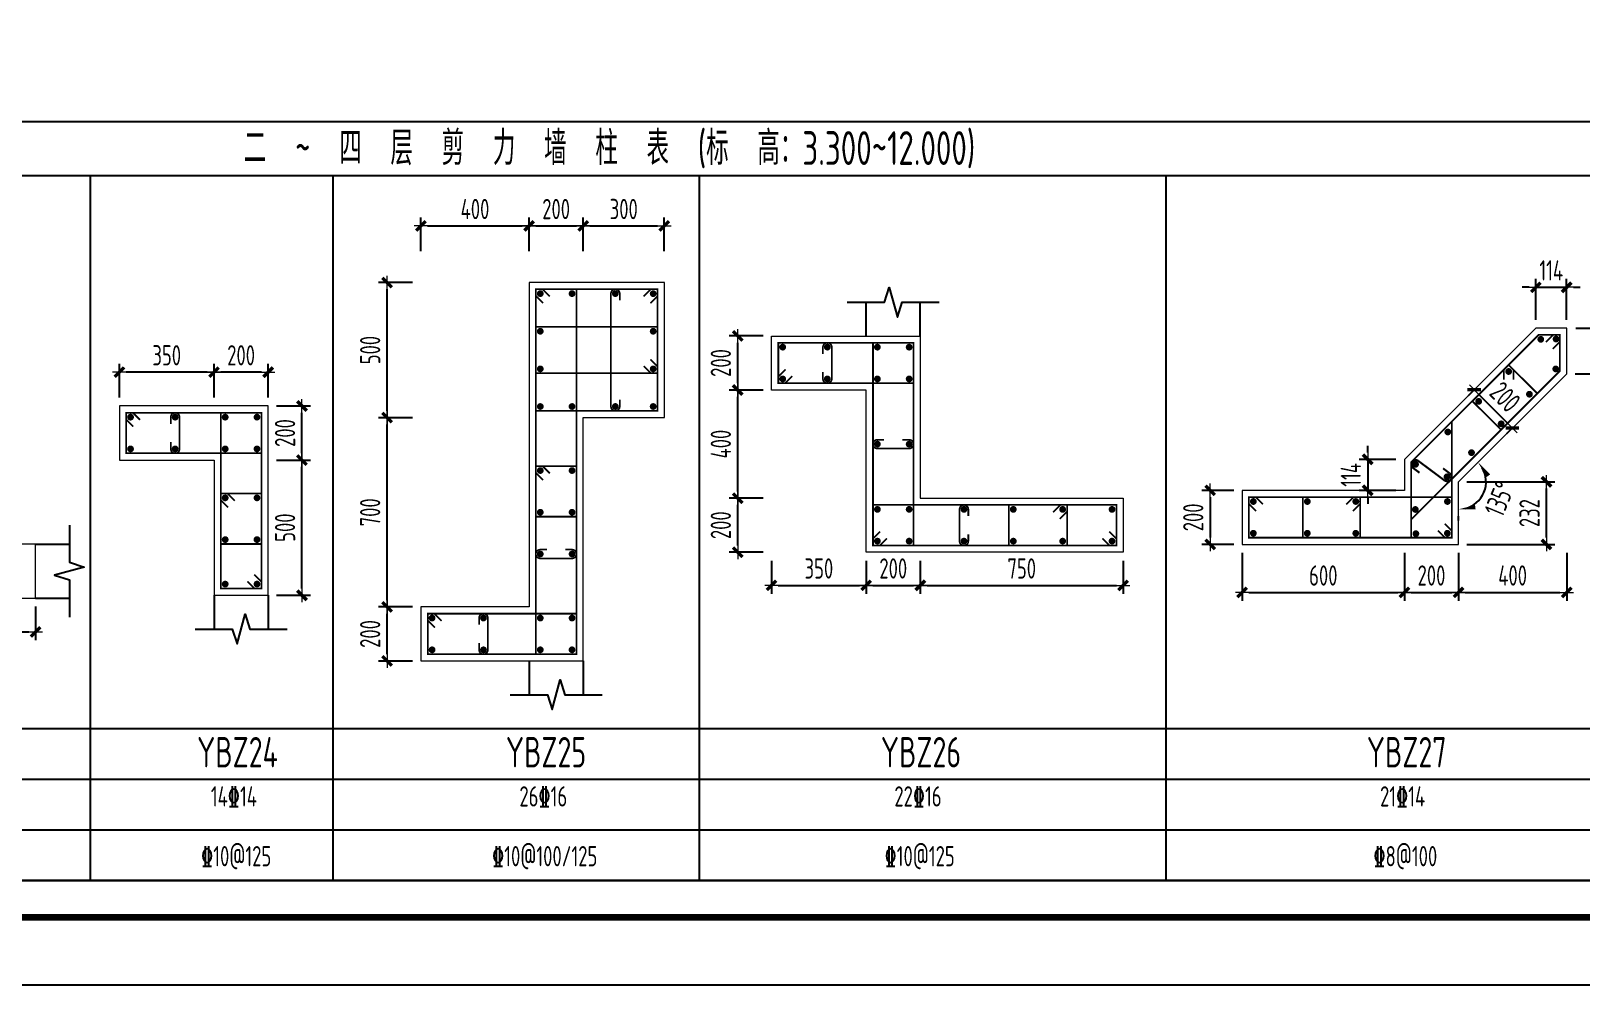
# Model space of a CAD drawing. Extents: x -144902 to 588294, y -160863 to 65494.
# Drawn here: x 10368 to 33291, y -75191 to -61076 of the extents above; entities that cross this region are included whole.
import ezdxf
from ezdxf.enums import TextEntityAlignment as Align

# ---------------------------------------------------------------- set-up
doc = ezdxf.new("R2010")
doc.units = 0
doc.header["$LTSCALE"] = 100
doc.layers.get('0').update_dxf_attribs({"linetype": 'CONTINUOUS'})
doc.layers.get('Defpoints').update_dxf_attribs({"linetype": 'CONTINUOUS'})
for name, color, linetype in [('1508', 2, 'CONTINUOUS'), ('DIM', 3, 'CONTINUOUS'), ('Note', 7, 'CONTINUOUS'), ('TAB', 7, 'CONTINUOUS'), ('THIN', 7, 'CONTINUOUS'), ('tk', 7, 'CONTINUOUS')]:
    doc.layers.add(name, color=color, linetype=linetype)
for name, color, linetype, lineweight in [('REIN', 6, 'CONTINUOUS', 18), ('Z-柱大样外框', 7, 'ByLayer', 18), ('Z-详图标注', 3, 'CONTINUOUS', 18)]:
    doc.layers.add(name, color=color, linetype=linetype, lineweight=lineweight)
doc.styles.get("Standard").update_dxf_attribs({"font": 'tssdeng.shx', "width": 0.7, "bigfont": 'tssdchn.shx'})
doc.styles.add('TCCAD_Dimension', font='Tssdeng.shx', dxfattribs={"width": 0.7, "bigfont": 'tssdchn.shx'})
doc.styles.add('TSSD_Dimension', font='Tssdeng.shx', dxfattribs={"width": 0.7, "bigfont": 'tssdchn.shx'})
doc.dimstyles.new('TCCAD_25_100', dxfattribs={"dimtxt": 300, "dimasz": 100, "dimexe": 125, "dimexo": 125, "dimgap": 100, "dimtad": 1, "dimdec": 0, "dimlfac": 0.25, "dimzin": 0, "dimdsep": 46, "dimtxsty": 'TCCAD_Dimension', "dimblk": '_TCDBK25_100', "dimcen": 0, "dimclrt": 7, "dimadec": 0, "dimazin": 0, "dimtfac": 1, "dimtdec": 0, "dimtix": 1, "dimtmove": 2, "dimatfit": 3, "dimfxl": 1, "dimtolj": 1, "dimtzin": 0, "dimarcsym": 0})
doc.dimstyles.new('TSAN_100_100', dxfattribs={"dimtxt": 300, "dimasz": 100, "dimexe": 100, "dimexo": 250, "dimgap": 100, "dimtad": 2, "dimzin": 0, "dimdsep": 46, "dimtxsty": 'TSSD_Dimension', "dimblk": 'CLOSEDBLANK', "dimcen": 0, "dimdle": 100, "dimclrt": 7, "dimadec": 0, "dimazin": 0, "dimtfac": 1, "dimtdec": 0, "dimtix": 1, "dimtmove": 2, "dimatfit": 3, "dimldrblk": 'CLOSEDBLANK', "dimfxl": 1, "dimtolj": 1, "dimtzin": 0, "dimarcsym": 0})

# ---------------------------------------------------------------- blocks, each defined once
blk = doc.blocks.new('A1tk')
at = {"layer": 'tk', "color": 5}
blk.add_lwpolyline([(0, 0), (0, 59400), (84100, 59400), (84100, 0)], close=True, dxfattribs=at)
at = {"layer": 'tk', "const_width": 100}
blk.add_lwpolyline([(2500, 1000), (83100, 1000), (83100, 58400), (2500, 58400)], close=True, dxfattribs=at)
blk = doc.blocks.new('_TCDBK25_100')
blk.add_line((-1, 0), (1, 0))
at = {"const_width": 0.5}
blk.add_lwpolyline([(-0.7, -0.7), (0.7, 0.7)], dxfattribs=at)
blk = doc.blocks.new('*D260')
at = {"layer": 'Defpoints', "color": 0}
for p in [(9236, -69466), (10436, -69466), (10436, -69966)]:
    blk.add_point(p, dxfattribs=at)
at = {"layer": 'Z-详图标注', "color": 0, "lineweight": -2}
for p, q in [((9236, -69591), (9236, -70091)), ((10436, -69591), (10436, -70091)), ((9336, -69966), (10336, -69966))]:
    blk.add_line(p, q, dxfattribs=at)
at = {"layer": 'Z-详图标注', "color": 0, "lineweight": -2, "xscale": 100, "yscale": 100, "zscale": 100, "rotation": 180}
blk.add_blockref('_TCDBK25_100', (9236, -69966), dxfattribs=at)
at = {"layer": 'Z-详图标注', "color": 0, "lineweight": -2, "xscale": 100, "yscale": 100, "zscale": 100}
blk.add_blockref('_TCDBK25_100', (10436, -69966), dxfattribs=at)
at = {"layer": 'Z-详图标注', "color": 7, "insert": (9836, -69716), "char_height": 300, "attachment_point": 5, "style": 'TCCAD_Dimension'}
blk.add_mtext('\\A1;300', dxfattribs=at)
blk = doc.blocks.new('*D261')
at = {"layer": 'Defpoints', "color": 0}
for p in [(13875, -67424), (14375, -67424), (13875, -69424)]:
    blk.add_point(p, dxfattribs=at)
at = {"layer": 'Z-详图标注', "color": 0, "lineweight": -2}
for p, q in [((14000, -67424), (14500, -67424)), ((14375, -69324), (14375, -67524)), ((14000, -69424), (14500, -69424))]:
    blk.add_line(p, q, dxfattribs=at)
at = {"layer": 'Z-详图标注', "color": 0, "lineweight": -2, "xscale": 100, "yscale": 100, "zscale": 100}
for p, rotation in [((14375, -67424), 90), ((14375, -69424), 270)]:
    blk.add_blockref('_TCDBK25_100', p, dxfattribs=dict(at, rotation=rotation))
at = {"layer": 'Z-详图标注', "color": 7, "insert": (14125, -68424), "char_height": 300, "attachment_point": 5, "rotation": 90, "style": 'TCCAD_Dimension'}
blk.add_mtext('\\A1;500', dxfattribs=at)
blk = doc.blocks.new('*D262')
at = {"layer": 'Defpoints', "color": 0}
for p in [(13875, -66624), (14375, -66624), (13875, -67424)]:
    blk.add_point(p, dxfattribs=at)
at = {"layer": 'Z-详图标注', "color": 0, "lineweight": -2}
for p, q in [((14000, -66624), (14500, -66624)), ((14375, -67324), (14375, -66724)), ((14000, -67424), (14500, -67424))]:
    blk.add_line(p, q, dxfattribs=at)
at = {"layer": 'Z-详图标注', "color": 0, "lineweight": -2, "xscale": 100, "yscale": 100, "zscale": 100}
for p, rotation in [((14375, -66624), 90), ((14375, -67424), 270)]:
    blk.add_blockref('_TCDBK25_100', p, dxfattribs=dict(at, rotation=rotation))
at = {"layer": 'Z-详图标注', "color": 7, "insert": (14125, -67024), "char_height": 300, "attachment_point": 5, "rotation": 90, "style": 'TCCAD_Dimension'}
blk.add_mtext('\\A1;200', dxfattribs=at)
blk = doc.blocks.new('*D263')
at = {"layer": 'Defpoints', "color": 0}
for p in [(13075, -66124), (13075, -66624), (13875, -66624)]:
    blk.add_point(p, dxfattribs=at)
at = {"layer": 'Z-详图标注', "color": 0, "lineweight": -2}
for p, q in [((13075, -66499), (13075, -65999)), ((13875, -66499), (13875, -65999)), ((13775, -66124), (13175, -66124))]:
    blk.add_line(p, q, dxfattribs=at)
at = {"layer": 'Z-详图标注', "color": 0, "lineweight": -2, "xscale": 100, "yscale": 100, "zscale": 100, "rotation": 180}
blk.add_blockref('_TCDBK25_100', (13075, -66124), dxfattribs=at)
at = {"layer": 'Z-详图标注', "color": 0, "lineweight": -2, "xscale": 100, "yscale": 100, "zscale": 100}
blk.add_blockref('_TCDBK25_100', (13875, -66124), dxfattribs=at)
at = {"layer": 'Z-详图标注', "color": 7, "insert": (13475, -65874), "char_height": 300, "attachment_point": 5, "style": 'TCCAD_Dimension'}
blk.add_mtext('\\A1;200', dxfattribs=at)
blk = doc.blocks.new('*D264')
at = {"layer": 'Defpoints', "color": 0}
for p in [(11675, -66124), (11675, -66624), (13075, -66624)]:
    blk.add_point(p, dxfattribs=at)
at = {"layer": 'Z-详图标注', "color": 0, "lineweight": -2}
for p, q in [((11675, -66499), (11675, -65999)), ((13075, -66499), (13075, -65999)), ((12975, -66124), (11775, -66124))]:
    blk.add_line(p, q, dxfattribs=at)
at = {"layer": 'Z-详图标注', "color": 0, "lineweight": -2, "xscale": 100, "yscale": 100, "zscale": 100, "rotation": 180}
blk.add_blockref('_TCDBK25_100', (11675, -66124), dxfattribs=at)
at = {"layer": 'Z-详图标注', "color": 0, "lineweight": -2, "xscale": 100, "yscale": 100, "zscale": 100}
blk.add_blockref('_TCDBK25_100', (13075, -66124), dxfattribs=at)
at = {"layer": 'Z-详图标注', "color": 7, "insert": (12375, -65874), "char_height": 300, "attachment_point": 5, "style": 'TCCAD_Dimension'}
blk.add_mtext('\\A1;350', dxfattribs=at)
blk = doc.blocks.new('*D265')
at = {"layer": 'Defpoints', "color": 0}
for p in [(20820, -67988), (21320, -67988), (21320, -68788)]:
    blk.add_point(p, dxfattribs=at)
at = {"layer": 'Z-详图标注', "color": 0, "lineweight": -2}
for p, q in [((21195, -67988), (20695, -67988)), ((20820, -68688), (20820, -68088)), ((21195, -68788), (20695, -68788))]:
    blk.add_line(p, q, dxfattribs=at)
at = {"layer": 'Z-详图标注', "color": 0, "lineweight": -2, "xscale": 100, "yscale": 100, "zscale": 100}
for p, rotation in [((20820, -67988), 90), ((20820, -68788), 270)]:
    blk.add_blockref('_TCDBK25_100', p, dxfattribs=dict(at, rotation=rotation))
at = {"layer": 'Z-详图标注', "color": 7, "insert": (20570, -68388), "char_height": 300, "attachment_point": 5, "rotation": 90, "style": 'TCCAD_Dimension'}
blk.add_mtext('\\A1;200', dxfattribs=at)
blk = doc.blocks.new('*D266')
at = {"layer": 'Defpoints', "color": 0}
for p in [(20820, -66388), (21320, -66388), (21320, -67988)]:
    blk.add_point(p, dxfattribs=at)
at = {"layer": 'Z-详图标注', "color": 0, "lineweight": -2}
for p, q in [((21195, -66388), (20695, -66388)), ((20820, -67888), (20820, -66488)), ((21195, -67988), (20695, -67988))]:
    blk.add_line(p, q, dxfattribs=at)
at = {"layer": 'Z-详图标注', "color": 0, "lineweight": -2, "xscale": 100, "yscale": 100, "zscale": 100}
for p, rotation in [((20820, -66388), 90), ((20820, -67988), 270)]:
    blk.add_blockref('_TCDBK25_100', p, dxfattribs=dict(at, rotation=rotation))
at = {"layer": 'Z-详图标注', "color": 7, "insert": (20570, -67188), "char_height": 300, "attachment_point": 5, "rotation": 90, "style": 'TCCAD_Dimension'}
blk.add_mtext('\\A1;400', dxfattribs=at)
blk = doc.blocks.new('*D267')
at = {"layer": 'Defpoints', "color": 0}
for p in [(20820, -65588), (21320, -65588), (21320, -66388)]:
    blk.add_point(p, dxfattribs=at)
at = {"layer": 'Z-详图标注', "color": 0, "lineweight": -2}
for p, q in [((21195, -65588), (20695, -65588)), ((20820, -66288), (20820, -65688)), ((21195, -66388), (20695, -66388))]:
    blk.add_line(p, q, dxfattribs=at)
at = {"layer": 'Z-详图标注', "color": 0, "lineweight": -2, "xscale": 100, "yscale": 100, "zscale": 100}
for p, rotation in [((20820, -65588), 90), ((20820, -66388), 270)]:
    blk.add_blockref('_TCDBK25_100', p, dxfattribs=dict(at, rotation=rotation))
at = {"layer": 'Z-详图标注', "color": 7, "insert": (20570, -65988), "char_height": 300, "attachment_point": 5, "rotation": 90, "style": 'TCCAD_Dimension'}
blk.add_mtext('\\A1;200', dxfattribs=at)
blk = doc.blocks.new('*D268')
at = {"layer": 'Defpoints', "color": 0}
for p in [(21320, -68788), (22720, -68788), (22720, -69278)]:
    blk.add_point(p, dxfattribs=at)
at = {"layer": 'Z-详图标注', "color": 0, "lineweight": -2}
for p, q in [((21320, -68913), (21320, -69403)), ((22720, -68913), (22720, -69403)), ((21420, -69278), (22620, -69278))]:
    blk.add_line(p, q, dxfattribs=at)
at = {"layer": 'Z-详图标注', "color": 0, "lineweight": -2, "xscale": 100, "yscale": 100, "zscale": 100, "rotation": 180}
blk.add_blockref('_TCDBK25_100', (21320, -69278), dxfattribs=at)
at = {"layer": 'Z-详图标注', "color": 0, "lineweight": -2, "xscale": 100, "yscale": 100, "zscale": 100}
blk.add_blockref('_TCDBK25_100', (22720, -69278), dxfattribs=at)
at = {"layer": 'Z-详图标注', "color": 7, "insert": (22020, -69028), "char_height": 300, "attachment_point": 5, "style": 'TCCAD_Dimension'}
blk.add_mtext('\\A1;350', dxfattribs=at)
blk = doc.blocks.new('*D269')
at = {"layer": 'Defpoints', "color": 0}
for p in [(22720, -68788), (23520, -68788), (23520, -69278)]:
    blk.add_point(p, dxfattribs=at)
at = {"layer": 'Z-详图标注', "color": 0, "lineweight": -2}
for p, q in [((22720, -68913), (22720, -69403)), ((23520, -68913), (23520, -69403)), ((22820, -69278), (23420, -69278))]:
    blk.add_line(p, q, dxfattribs=at)
at = {"layer": 'Z-详图标注', "color": 0, "lineweight": -2, "xscale": 100, "yscale": 100, "zscale": 100, "rotation": 180}
blk.add_blockref('_TCDBK25_100', (22720, -69278), dxfattribs=at)
at = {"layer": 'Z-详图标注', "color": 0, "lineweight": -2, "xscale": 100, "yscale": 100, "zscale": 100}
blk.add_blockref('_TCDBK25_100', (23520, -69278), dxfattribs=at)
at = {"layer": 'Z-详图标注', "color": 7, "insert": (23120, -69028), "char_height": 300, "attachment_point": 5, "style": 'TCCAD_Dimension'}
blk.add_mtext('\\A1;200', dxfattribs=at)
blk = doc.blocks.new('*D270')
at = {"layer": 'Defpoints', "color": 0}
for p in [(23520, -68788), (26520, -68788), (26520, -69278)]:
    blk.add_point(p, dxfattribs=at)
at = {"layer": 'Z-详图标注', "color": 0, "lineweight": -2}
for p, q in [((23520, -68913), (23520, -69403)), ((26520, -68913), (26520, -69403)), ((23620, -69278), (26420, -69278))]:
    blk.add_line(p, q, dxfattribs=at)
at = {"layer": 'Z-详图标注', "color": 0, "lineweight": -2, "xscale": 100, "yscale": 100, "zscale": 100, "rotation": 180}
blk.add_blockref('_TCDBK25_100', (23520, -69278), dxfattribs=at)
at = {"layer": 'Z-详图标注', "color": 0, "lineweight": -2, "xscale": 100, "yscale": 100, "zscale": 100}
blk.add_blockref('_TCDBK25_100', (26520, -69278), dxfattribs=at)
at = {"layer": 'Z-详图标注', "color": 7, "insert": (25020, -69028), "char_height": 300, "attachment_point": 5, "style": 'TCCAD_Dimension'}
blk.add_mtext('\\A1;750', dxfattribs=at)
blk = doc.blocks.new('*D271')
at = {"layer": 'Defpoints', "color": 0}
for p in [(28280, -68672), (30680, -68672), (30680, -69382)]:
    blk.add_point(p, dxfattribs=at)
at = {"layer": 'Z-详图标注', "color": 0, "lineweight": -2}
for p, q in [((28280, -68797), (28280, -69507)), ((30680, -68797), (30680, -69507)), ((28380, -69382), (30580, -69382))]:
    blk.add_line(p, q, dxfattribs=at)
at = {"layer": 'Z-详图标注', "color": 0, "lineweight": -2, "xscale": 100, "yscale": 100, "zscale": 100, "rotation": 180}
blk.add_blockref('_TCDBK25_100', (28280, -69382), dxfattribs=at)
at = {"layer": 'Z-详图标注', "color": 0, "lineweight": -2, "xscale": 100, "yscale": 100, "zscale": 100}
blk.add_blockref('_TCDBK25_100', (30680, -69382), dxfattribs=at)
at = {"layer": 'Z-详图标注', "color": 7, "insert": (29480, -69132), "char_height": 300, "attachment_point": 5, "style": 'TCCAD_Dimension'}
blk.add_mtext('\\A1;600', dxfattribs=at)
blk = doc.blocks.new('*D272')
at = {"layer": 'Defpoints', "color": 0}
for p in [(28280, -67872), (27807, -68672), (28280, -68672)]:
    blk.add_point(p, dxfattribs=at)
at = {"layer": 'Z-详图标注', "color": 0, "lineweight": -2}
for p, q in [((28155, -67872), (27682, -67872)), ((27807, -67972), (27807, -68572)), ((28155, -68672), (27682, -68672))]:
    blk.add_line(p, q, dxfattribs=at)
at = {"layer": 'Z-详图标注', "color": 0, "lineweight": -2, "xscale": 100, "yscale": 100, "zscale": 100}
for p, rotation in [((27807, -67872), 90), ((27807, -68672), 270)]:
    blk.add_blockref('_TCDBK25_100', p, dxfattribs=dict(at, rotation=rotation))
at = {"layer": 'Z-详图标注', "color": 7, "insert": (27557, -68272), "char_height": 300, "attachment_point": 5, "rotation": 90, "style": 'TCCAD_Dimension'}
blk.add_mtext('\\A1;200', dxfattribs=at)
blk = doc.blocks.new('*D273')
at = {"layer": 'Defpoints', "color": 0}
for p in [(30680, -68672), (31480, -68672), (31480, -69382)]:
    blk.add_point(p, dxfattribs=at)
at = {"layer": 'Z-详图标注', "color": 0, "lineweight": -2}
for p, q in [((30680, -68797), (30680, -69507)), ((31480, -68797), (31480, -69507)), ((30780, -69382), (31380, -69382))]:
    blk.add_line(p, q, dxfattribs=at)
at = {"layer": 'Z-详图标注', "color": 0, "lineweight": -2, "xscale": 100, "yscale": 100, "zscale": 100, "rotation": 180}
blk.add_blockref('_TCDBK25_100', (30680, -69382), dxfattribs=at)
at = {"layer": 'Z-详图标注', "color": 0, "lineweight": -2, "xscale": 100, "yscale": 100, "zscale": 100}
blk.add_blockref('_TCDBK25_100', (31480, -69382), dxfattribs=at)
at = {"layer": 'Z-详图标注', "color": 7, "insert": (31080, -69132), "char_height": 300, "attachment_point": 5, "style": 'TCCAD_Dimension'}
blk.add_mtext('\\A1;200', dxfattribs=at)
blk = doc.blocks.new('*D274')
at = {"layer": 'Defpoints', "color": 0}
for p in [(31480, -67746), (32780, -67746), (31480, -68672)]:
    blk.add_point(p, dxfattribs=at)
at = {"layer": 'Z-详图标注', "color": 0, "lineweight": -2}
for p, q in [((31605, -67746), (32905, -67746)), ((32780, -68572), (32780, -67846)), ((31605, -68672), (32905, -68672))]:
    blk.add_line(p, q, dxfattribs=at)
at = {"layer": 'Z-详图标注', "color": 0, "lineweight": -2, "xscale": 100, "yscale": 100, "zscale": 100}
for p, rotation in [((32780, -67746), 90), ((32780, -68672), 270)]:
    blk.add_blockref('_TCDBK25_100', p, dxfattribs=dict(at, rotation=rotation))
at = {"layer": 'Z-详图标注', "color": 7, "insert": (32530, -68209), "char_height": 300, "attachment_point": 5, "rotation": 90, "style": 'TCCAD_Dimension'}
blk.add_mtext('\\A1;232', dxfattribs=at)
blk = doc.blocks.new('*D275')
at = {"layer": 'Defpoints', "color": 0}
for p in [(30680, -67414), (30137, -67872), (30680, -67872)]:
    blk.add_point(p, dxfattribs=at)
at = {"layer": 'Z-详图标注', "color": 0, "lineweight": -2}
for p, q in [((30137, -67314), (30137, -67214)), ((30555, -67414), (30012, -67414)), ((30137, -67414), (30137, -67872)), ((30555, -67872), (30012, -67872)), ((30137, -67972), (30137, -68072))]:
    blk.add_line(p, q, dxfattribs=at)
at = {"layer": 'Z-详图标注', "color": 0, "lineweight": -2, "xscale": 100, "yscale": 100, "zscale": 100}
for p, rotation in [((30137, -67414), 270), ((30137, -67872), 90)]:
    blk.add_blockref('_TCDBK25_100', p, dxfattribs=dict(at, rotation=rotation))
at = {"layer": 'Z-详图标注', "color": 7, "insert": (29887, -67643), "char_height": 300, "attachment_point": 5, "rotation": 90, "style": 'TCCAD_Dimension'}
blk.add_mtext('\\A1;114', dxfattribs=at)
blk = doc.blocks.new('*D276')
at = {"layer": 'Defpoints', "color": 0}
for p in [(31480, -68672), (33080, -68672), (33080, -69382)]:
    blk.add_point(p, dxfattribs=at)
at = {"layer": 'Z-详图标注', "color": 0, "lineweight": -2}
for p, q in [((31480, -68797), (31480, -69507)), ((33080, -68797), (33080, -69507)), ((31580, -69382), (32980, -69382))]:
    blk.add_line(p, q, dxfattribs=at)
at = {"layer": 'Z-详图标注', "color": 0, "lineweight": -2, "xscale": 100, "yscale": 100, "zscale": 100, "rotation": 180}
blk.add_blockref('_TCDBK25_100', (31480, -69382), dxfattribs=at)
at = {"layer": 'Z-详图标注', "color": 0, "lineweight": -2, "xscale": 100, "yscale": 100, "zscale": 100}
blk.add_blockref('_TCDBK25_100', (33080, -69382), dxfattribs=at)
at = {"layer": 'Z-详图标注', "color": 7, "insert": (32280, -69132), "char_height": 300, "attachment_point": 5, "style": 'TCCAD_Dimension'}
blk.add_mtext('\\A1;400', dxfattribs=at)
blk = doc.blocks.new('*D277')
at = {"layer": 'Defpoints', "color": 0}
for p in [(33079, -64868), (32623, -65472), (33079, -65472)]:
    blk.add_point(p, dxfattribs=at)
at = {"layer": 'Z-详图标注', "color": 0, "lineweight": -2}
for p, q in [((32523, -64868), (32423, -64868)), ((32623, -65347), (32623, -64743)), ((32623, -64868), (33079, -64868)), ((33079, -65347), (33079, -64743)), ((33179, -64868), (33279, -64868))]:
    blk.add_line(p, q, dxfattribs=at)
at = {"layer": 'Z-详图标注', "color": 0, "lineweight": -2, "xscale": 100, "yscale": 100, "zscale": 100}
blk.add_blockref('_TCDBK25_100', (32623, -64868), dxfattribs=at)
at = {"layer": 'Z-详图标注', "color": 0, "lineweight": -2, "xscale": 100, "yscale": 100, "zscale": 100, "rotation": 180}
blk.add_blockref('_TCDBK25_100', (33079, -64868), dxfattribs=at)
at = {"layer": 'Z-详图标注', "color": 7, "insert": (32851, -64618), "char_height": 300, "attachment_point": 5, "style": 'TCCAD_Dimension'}
blk.add_mtext('\\A1;114', dxfattribs=at)
blk = doc.blocks.new('*D278')
at = {"layer": 'Defpoints', "color": 0}
for p in [(33090, -65472), (33079, -66147), (33850, -66147)]:
    blk.add_point(p, dxfattribs=at)
at = {"layer": 'Z-详图标注', "color": 0, "lineweight": -2}
for p, q in [((33215, -65472), (33975, -65472)), ((33850, -65572), (33850, -66047)), ((33204, -66147), (33975, -66147))]:
    blk.add_line(p, q, dxfattribs=at)
at = {"layer": 'Z-详图标注', "color": 0, "lineweight": -2, "xscale": 100, "yscale": 100, "zscale": 100}
for p, rotation in [((33850, -65472), 90), ((33850, -66147), 270)]:
    blk.add_blockref('_TCDBK25_100', p, dxfattribs=dict(at, rotation=rotation))
at = {"layer": 'Z-详图标注', "color": 7, "insert": (33600, -65809), "char_height": 300, "attachment_point": 5, "rotation": 90, "style": 'TCCAD_Dimension'}
blk.add_mtext('\\A1;169', dxfattribs=at)
blk = doc.blocks.new('*D279')
at = {"layer": 'Defpoints', "color": 0}
for p in [(31798, -66297), (32363, -66863), (32276, -66950)]:
    blk.add_point(p, dxfattribs=at)
at = {"layer": 'Z-详图标注', "color": 0, "lineweight": -2}
for p, q in [((31709, -66385), (31622, -66472)), ((31781, -66455), (32206, -66879)), ((32275, -66951), (32188, -67038))]:
    blk.add_line(p, q, dxfattribs=at)
at = {"layer": 'Z-详图标注', "color": 0, "lineweight": -2, "xscale": 100, "yscale": 100, "zscale": 100}
for p, rotation in [((31711, -66384), 134.9999973211962), ((32276, -66950), 314.9999973211962)]:
    blk.add_blockref('_TCDBK25_100', p, dxfattribs=dict(at, rotation=rotation))
at = {"layer": 'Z-详图标注', "color": 7, "insert": (32170, -66490), "char_height": 300, "attachment_point": 5, "rotation": 315, "style": 'TCCAD_Dimension'}
blk.add_mtext('\\A1;200', dxfattribs=at)
blk = doc.blocks.new('*D391')
at = {"layer": 'Defpoints', "color": 0}
for p in [(15634, -69597), (16134, -69597), (16134, -70397)]:
    blk.add_point(p, dxfattribs=at)
at = {"layer": 'Z-详图标注', "color": 0, "lineweight": -2}
for p, q in [((16009, -69597), (15509, -69597)), ((15634, -70297), (15634, -69697)), ((16009, -70397), (15509, -70397))]:
    blk.add_line(p, q, dxfattribs=at)
at = {"layer": 'Z-详图标注', "color": 0, "lineweight": -2, "xscale": 100, "yscale": 100, "zscale": 100}
for p, rotation in [((15634, -69597), 90), ((15634, -70397), 270)]:
    blk.add_blockref('_TCDBK25_100', p, dxfattribs=dict(at, rotation=rotation))
at = {"layer": 'Z-详图标注', "color": 7, "insert": (15384, -69997), "char_height": 300, "attachment_point": 5, "rotation": 90, "style": 'TCCAD_Dimension'}
blk.add_mtext('\\A1;200', dxfattribs=at)
blk = doc.blocks.new('*D392')
at = {"layer": 'Defpoints', "color": 0}
for p in [(15634, -66797), (16134, -66797), (16134, -69597)]:
    blk.add_point(p, dxfattribs=at)
at = {"layer": 'Z-详图标注', "color": 0, "lineweight": -2}
for p, q in [((16009, -66797), (15509, -66797)), ((15634, -69497), (15634, -66897)), ((16009, -69597), (15509, -69597))]:
    blk.add_line(p, q, dxfattribs=at)
at = {"layer": 'Z-详图标注', "color": 0, "lineweight": -2, "xscale": 100, "yscale": 100, "zscale": 100}
for p, rotation in [((15634, -66797), 90), ((15634, -69597), 270)]:
    blk.add_blockref('_TCDBK25_100', p, dxfattribs=dict(at, rotation=rotation))
at = {"layer": 'Z-详图标注', "color": 7, "insert": (15384, -68197), "char_height": 300, "attachment_point": 5, "rotation": 90, "style": 'TCCAD_Dimension'}
blk.add_mtext('\\A1;700', dxfattribs=at)
blk = doc.blocks.new('*D393')
at = {"layer": 'Defpoints', "color": 0}
for p in [(15634, -64797), (16134, -64797), (16134, -66797)]:
    blk.add_point(p, dxfattribs=at)
at = {"layer": 'Z-详图标注', "color": 0, "lineweight": -2}
for p, q in [((16009, -64797), (15509, -64797)), ((15634, -66697), (15634, -64897)), ((16009, -66797), (15509, -66797))]:
    blk.add_line(p, q, dxfattribs=at)
at = {"layer": 'Z-详图标注', "color": 0, "lineweight": -2, "xscale": 100, "yscale": 100, "zscale": 100}
for p, rotation in [((15634, -64797), 90), ((15634, -66797), 270)]:
    blk.add_blockref('_TCDBK25_100', p, dxfattribs=dict(at, rotation=rotation))
at = {"layer": 'Z-详图标注', "color": 7, "insert": (15384, -65797), "char_height": 300, "attachment_point": 5, "rotation": 90, "style": 'TCCAD_Dimension'}
blk.add_mtext('\\A1;500', dxfattribs=at)
blk = doc.blocks.new('*D394')
at = {"layer": 'Defpoints', "color": 0}
for p in [(17734, -63960), (16134, -64460), (17734, -64460)]:
    blk.add_point(p, dxfattribs=at)
at = {"layer": 'Z-详图标注', "color": 0, "lineweight": -2}
for p, q in [((16134, -64335), (16134, -63835)), ((17734, -64335), (17734, -63835)), ((16234, -63960), (17634, -63960))]:
    blk.add_line(p, q, dxfattribs=at)
at = {"layer": 'Z-详图标注', "color": 0, "lineweight": -2, "xscale": 100, "yscale": 100, "zscale": 100, "rotation": 180}
blk.add_blockref('_TCDBK25_100', (16134, -63960), dxfattribs=at)
at = {"layer": 'Z-详图标注', "color": 0, "lineweight": -2, "xscale": 100, "yscale": 100, "zscale": 100}
blk.add_blockref('_TCDBK25_100', (17734, -63960), dxfattribs=at)
at = {"layer": 'Z-详图标注', "color": 7, "insert": (16934, -63710), "char_height": 300, "attachment_point": 5, "style": 'TCCAD_Dimension'}
blk.add_mtext('\\A1;400', dxfattribs=at)
blk = doc.blocks.new('*D395')
at = {"layer": 'Defpoints', "color": 0}
for p in [(18534, -63960), (17734, -64460), (18534, -64460)]:
    blk.add_point(p, dxfattribs=at)
at = {"layer": 'Z-详图标注', "color": 0, "lineweight": -2}
for p, q in [((17734, -64335), (17734, -63835)), ((18534, -64335), (18534, -63835)), ((17834, -63960), (18434, -63960))]:
    blk.add_line(p, q, dxfattribs=at)
at = {"layer": 'Z-详图标注', "color": 0, "lineweight": -2, "xscale": 100, "yscale": 100, "zscale": 100, "rotation": 180}
blk.add_blockref('_TCDBK25_100', (17734, -63960), dxfattribs=at)
at = {"layer": 'Z-详图标注', "color": 0, "lineweight": -2, "xscale": 100, "yscale": 100, "zscale": 100}
blk.add_blockref('_TCDBK25_100', (18534, -63960), dxfattribs=at)
at = {"layer": 'Z-详图标注', "color": 7, "insert": (18134, -63710), "char_height": 300, "attachment_point": 5, "style": 'TCCAD_Dimension'}
blk.add_mtext('\\A1;200', dxfattribs=at)
blk = doc.blocks.new('*D396')
at = {"layer": 'Defpoints', "color": 0}
for p in [(19734, -63960), (18534, -64460), (19734, -64460)]:
    blk.add_point(p, dxfattribs=at)
at = {"layer": 'Z-详图标注', "color": 0, "lineweight": -2}
for p, q in [((18534, -64335), (18534, -63835)), ((19734, -64335), (19734, -63835)), ((18634, -63960), (19634, -63960))]:
    blk.add_line(p, q, dxfattribs=at)
at = {"layer": 'Z-详图标注', "color": 0, "lineweight": -2, "xscale": 100, "yscale": 100, "zscale": 100, "rotation": 180}
blk.add_blockref('_TCDBK25_100', (18534, -63960), dxfattribs=at)
at = {"layer": 'Z-详图标注', "color": 0, "lineweight": -2, "xscale": 100, "yscale": 100, "zscale": 100}
blk.add_blockref('_TCDBK25_100', (19734, -63960), dxfattribs=at)
at = {"layer": 'Z-详图标注', "color": 7, "insert": (19134, -63710), "char_height": 300, "attachment_point": 5, "style": 'TCCAD_Dimension'}
blk.add_mtext('\\A1;300', dxfattribs=at)
blk = doc.blocks.new('_ClosedBlank')
at = {"color": 0}
blk.add_lwpolyline([(0, 0, 0, 0.658, 0), (-2.5, 0, 0.658, 0.658, 0)], format="xyseb", dxfattribs=at)
blk = doc.blocks.new('*D405')
at = {"layer": 'Defpoints', "color": 0}
for p in [(31914, -67312), (31480, -67746), (31480, -67746), (31480, -68070), (31768, -68034)]:
    blk.add_point(p, dxfattribs=at)
at = {"layer": 'DIM', "color": 0, "lineweight": -2}
blk.add_line((31480, -68320), (31480, -68253), dxfattribs=at)
blk.add_arc((31480, -67746), 407, 284.1097, 30.8903, dxfattribs=at)
at = {"layer": 'DIM', "color": 0, "lineweight": -2, "xscale": 100, "yscale": 100, "zscale": 100}
for p, rotation in [((31768, -67458), 127.9451325211337), ((31480, -68153), 187.0548647332403)]:
    blk.add_blockref('_ClosedBlank', p, dxfattribs=dict(at, rotation=rotation))
at = {"layer": 'DIM', "color": 7, "insert": (32087, -67997), "char_height": 300, "attachment_point": 5, "rotation": 67.5, "style": 'TSSD_Dimension'}
blk.add_mtext('\\A1;135°', dxfattribs=at)

msp = doc.modelspace()

# ---------------------------------------------------------------- linework, layer by layer
at = {"layer": 'REIN', "color": 210, "const_width": 25, "elevation": 0}
for points in [[(17940.521, -65102.632), (17834.455, -64996.566), (17834.455, -64896.566), (18434.455, -64896.566), (18434.455, -70296.566), (17834.455, -70296.566), (17834.455, -64896.566), (17934.455, -64896.566), (18040.521, -65002.632)], [(19428.389, -65002.632), (19534.455, -64896.566), (19634.455, -64896.566), (19634.455, -66696.566), (17834.455, -66696.566), (17834.455, -64896.566), (19634.455, -64896.566), (19634.455, -64996.566), (19528.389, -65102.632)], [(21626.327, -66182.408), (21520.261, -66288.474), (21420.261, -66288.474), (21420.261, -65688.474), (23420.261, -65688.474), (23420.261, -66288.474), (21420.261, -66288.474), (21420.261, -66188.474), (21526.327, -66082.408)], [(23026.327, -68582.411), (22920.261, -68688.477), (22820.261, -68688.477), (22820.261, -65688.474), (23420.261, -65688.474), (23420.261, -68688.477), (22820.261, -68688.477), (22820.261, -68588.477), (22926.327, -68482.411)], [(11880.696, -66930.083), (11774.63, -66824.017), (11774.63, -66724.017), (13774.63, -66724.017), (13774.63, -67324.017), (11774.63, -67324.017), (11774.63, -66724.017), (11874.63, -66724.017), (11980.696, -66830.083)], [(13668.564, -69117.951), (13774.63, -69224.017), (13774.63, -69324.017), (13174.63, -69324.017), (13174.63, -66724.017), (13774.63, -66724.017), (13774.63, -69324.017), (13674.63, -69324.017), (13568.564, -69217.951)], [(31380.217, -66855.848), (31380.217, -68572.112), (30780.217, -68572.112), (30780.217, -67455.848), (31380.217, -66855.848)], [(26314.195, -68482.411), (26420.261, -68588.477), (26420.261, -68688.477), (22820.261, -68688.477), (22820.261, -68088.477), (26420.261, -68088.477), (26420.261, -68688.477), (26320.261, -68688.477), (26214.195, -68582.411)], [(28486.283, -68178.178), (28380.217, -68072.112), (28380.217, -67972.112), (31380.217, -67972.112), (31380.217, -68572.112), (28380.217, -68572.112), (28380.217, -67972.112), (28480.217, -67972.112), (28586.283, -68078.178)], [(16340.521, -69902.632), (16234.455, -69796.566), (16234.455, -69696.566), (18434.455, -69696.566), (18434.455, -70296.566), (16234.455, -70296.566), (16234.455, -69696.566), (16334.455, -69696.566), (16440.521, -69802.632)]]:
    msp.add_lwpolyline(points, dxfattribs=at)
at = {"layer": 'REIN', "color": 6, "const_width": 50, "elevation": 0}
for points in [[(17874.455, -64961.566, 1), (17924.455, -64961.566, 1)], [(18344.455, -64961.566, 1), (18394.455, -64961.566, 1)], [(18984.455, -64961.566, 1), (19034.455, -64961.566, 1)], [(19544.455, -64961.566, 1), (19594.455, -64961.566, 1)], [(17874.455, -65518.233, 1), (17924.455, -65518.233, 1)], [(19544.455, -65518.233, 1), (19594.455, -65518.233, 1)], [(21460.261, -65753.474, 1), (21510.261, -65753.474, 1)], [(22120.261, -65753.474, 1), (22170.261, -65753.474, 1)], [(22860.261, -65753.474, 1), (22910.261, -65753.474, 1)], [(23330.261, -65753.474, 1), (23380.261, -65753.474, 1)], [(32671.454, -65637.52, 1), (32721.454, -65637.52, 1)], [(32897.294, -65633.263, 1), (32947.294, -65633.263, 1)], [(17874.455, -66074.899, 1), (17924.455, -66074.899, 1)], [(19544.455, -66074.899, 1), (19594.455, -66074.899, 1)], [(21460.261, -66223.474, 1), (21510.261, -66223.474, 1)], [(22120.261, -66223.474, 1), (22170.261, -66223.474, 1)], [(22860.261, -66223.474, 1), (22910.261, -66223.474, 1)], [(23330.261, -66223.474, 1), (23380.261, -66223.474, 1)], [(32196.257, -66113.629, 1), (32246.257, -66113.629, 1)], [(32893.032, -66076.069, 1), (32943.032, -66076.069, 1)], [(32503.53, -66450.117, 1), (32553.53, -66450.117, 1)], [(17874.455, -66631.566, 1), (17924.455, -66631.566, 1)], [(18344.455, -66631.566, 1), (18394.455, -66631.566, 1)], [(18984.455, -66631.566, 1), (19034.455, -66631.566, 1)], [(19544.455, -66631.566, 1), (19594.455, -66631.566, 1)], [(31752.617, -66556.29, 1), (31802.617, -66556.29, 1)], [(11814.63, -66789.017, 1), (11864.63, -66789.017, 1)], [(12474.63, -66789.017, 1), (12524.63, -66789.017, 1)], [(13214.63, -66789.017, 1), (13264.63, -66789.017, 1)], [(13684.63, -66789.017, 1), (13734.63, -66789.017, 1)], [(32085.054, -66888.024, 1), (32135.054, -66888.024, 1)], [(22860.261, -67188.476, 1), (22910.261, -67188.476, 1)], [(23330.261, -67188.476, 1), (23380.261, -67188.476, 1)], [(31296.337, -67008.355, 1), (31346.337, -67008.355, 1)], [(11814.63, -67259.017, 1), (11864.63, -67259.017, 1)], [(12474.63, -67259.017, 1), (12524.63, -67259.017, 1)], [(13214.63, -67259.017, 1), (13264.63, -67259.017, 1)], [(13684.63, -67259.017, 1), (13734.63, -67259.017, 1)], [(31646.747, -67314.36, 1), (31696.747, -67314.36, 1)], [(17874.455, -67579.066, 1), (17924.455, -67579.066, 1)], [(18344.455, -67579.066, 1), (18394.455, -67579.066, 1)], [(30819.257, -67487.101, 1), (30869.257, -67487.101, 1)], [(31284.815, -67672.244, 1), (31334.815, -67672.244, 1)], [(13214.63, -67983.236, 1), (13264.63, -67983.236, 1)], [(13684.63, -67983.236, 1), (13734.63, -67983.236, 1)], [(28420.217, -68037.112, 1), (28470.217, -68037.112, 1)], [(29218.143, -68037.112, 1), (29268.143, -68037.112, 1)], [(29935.643, -68037.112, 1), (29985.643, -68037.112, 1)], [(31290.217, -68037.112, 1), (31340.217, -68037.112, 1)], [(17874.455, -68196.566, 1), (17924.455, -68196.566, 1)], [(18344.455, -68196.566, 1), (18394.455, -68196.566, 1)], [(22860.261, -68153.477, 1), (22910.261, -68153.477, 1)], [(23330.261, -68153.477, 1), (23380.261, -68153.477, 1)], [(24140.261, -68153.477, 1), (24190.261, -68153.477, 1)], [(24870.261, -68153.477, 1), (24920.261, -68153.477, 1)], [(25600.261, -68153.477, 1), (25650.261, -68153.477, 1)], [(26330.261, -68153.477, 1), (26380.261, -68153.477, 1)], [(30816.29, -68154.945, 1), (30866.29, -68154.945, 1)], [(28420.217, -68507.112, 1), (28470.217, -68507.112, 1)], [(29218.143, -68507.112, 1), (29268.143, -68507.112, 1)], [(29935.643, -68507.112, 1), (29985.643, -68507.112, 1)], [(30824.066, -68513.316, 1), (30874.066, -68513.316, 1)], [(31290.217, -68507.112, 1), (31340.217, -68507.112, 1)], [(13214.63, -68600.736, 1), (13264.63, -68600.736, 1)], [(13684.63, -68600.736, 1), (13734.63, -68600.736, 1)], [(17874.455, -68814.066, 1), (17924.455, -68814.066, 1)], [(18344.455, -68814.066, 1), (18394.455, -68814.066, 1)], [(22860.261, -68623.477, 1), (22910.261, -68623.477, 1)], [(23330.261, -68623.477, 1), (23380.261, -68623.477, 1)], [(24140.261, -68623.477, 1), (24190.261, -68623.477, 1)], [(24870.261, -68623.477, 1), (24920.261, -68623.477, 1)], [(25600.261, -68623.477, 1), (25650.261, -68623.477, 1)], [(26330.261, -68623.477, 1), (26380.261, -68623.477, 1)], [(13214.63, -69259.017, 1), (13264.63, -69259.017, 1)], [(13684.63, -69259.017, 1), (13734.63, -69259.017, 1)], [(16274.455, -69761.566, 1), (16324.455, -69761.566, 1)], [(17034.455, -69761.566, 1), (17084.455, -69761.566, 1)], [(17874.455, -69761.566, 1), (17924.455, -69761.566, 1)], [(18344.455, -69761.566, 1), (18394.455, -69761.566, 1)], [(16274.455, -70231.566, 1), (16324.455, -70231.566, 1)], [(17034.455, -70231.566, 1), (17084.455, -70231.566, 1)], [(17874.455, -70231.566, 1), (17924.455, -70231.566, 1)], [(18344.455, -70231.566, 1), (18394.455, -70231.566, 1)]]:
    msp.add_lwpolyline(points, format="xyb", close=True, dxfattribs=at)
at = {"layer": 'REIN', "color": 6, "const_width": 25, "elevation": 0}
for points in [[(19074.455, -66531.566), (19074.455, -66631.566, -1), (18944.455, -66631.566), (18944.455, -64961.566, -1), (19074.455, -64961.566), (19074.455, -65061.566)], [(22080.261, -65853.474), (22080.261, -65753.474, -1), (22210.261, -65753.474), (22210.261, -66223.474, -1), (22080.261, -66223.474), (22080.261, -66123.474)], [(12434.63, -66889.017), (12434.63, -66789.017, -1), (12564.63, -66789.017), (12564.63, -67259.017, -1), (12434.63, -67259.017), (12434.63, -67159.017)], [(23255.261, -67123.476), (23355.261, -67123.476, -1), (23355.261, -67253.476), (22885.261, -67253.476, -1), (22885.261, -67123.476), (22985.261, -67123.476)], [(24230.261, -68523.477), (24230.261, -68623.477, -1), (24100.261, -68623.477), (24100.261, -68153.477, -1), (24230.261, -68153.477), (24230.261, -68253.477)], [(18269.455, -68749.066), (18369.455, -68749.066, -1), (18369.455, -68879.066), (17899.455, -68879.066, -1), (17899.455, -68749.066), (17999.455, -68749.066)], [(16994.455, -69861.566), (16994.455, -69761.566, -1), (17124.455, -69761.566), (17124.455, -70231.566, -1), (16994.455, -70231.566), (16994.455, -70131.566)]]:
    msp.add_lwpolyline(points, format="xyb", dxfattribs=at)
for points in [[(19528.389, -65933.833), (19634.455, -66039.899), (19634.455, -66139.899), (17834.455, -66139.899), (17834.455, -65453.233), (19634.455, -65453.233), (19634.455, -66139.899), (19534.455, -66139.899), (19428.389, -66033.833)], [(32773.32, -65678.178), (32879.386, -65572.112), (32979.386, -65572.112), (32979.386, -65672.112), (32873.32, -65778.178)], [(32150.244, -66236.066), (32150.118, -66086.066), (32220.769, -66015.296), (32645.389, -66439.204), (32108.885, -66976.61), (31684.265, -66552.703), (32220.769, -66015.296), (32291.539, -66085.947), (32291.665, -66235.947)], [(17940.521, -67720.132), (17834.455, -67614.066), (17834.455, -67514.066), (18434.455, -67514.066), (18434.455, -68261.566), (17834.455, -68261.566), (17834.455, -67514.066), (17934.455, -67514.066), (18040.521, -67620.132)], [(13280.696, -68124.302), (13174.63, -68018.236), (13174.63, -67918.236), (13774.63, -67918.236), (13774.63, -68665.736), (13174.63, -68665.736), (13174.63, -67918.236), (13274.63, -67918.236), (13380.696, -68024.302)], [(25484.195, -68194.543), (25590.261, -68088.477), (25690.261, -68088.477), (25690.261, -68688.477), (24830.261, -68688.477), (24830.261, -68088.477), (25690.261, -68088.477), (25690.261, -68188.477), (25584.195, -68294.543)], [(29819.577, -68078.178), (29925.643, -67972.112), (30025.643, -67972.112), (30025.643, -68572.112), (29178.143, -68572.112), (29178.143, -67972.112), (30025.643, -67972.112), (30025.643, -68072.112), (29919.577, -68178.178)], [(31274.151, -68366.046), (31380.217, -68472.112), (31380.217, -68572.112), (31280.217, -68572.112), (31174.151, -68466.046)]]:
    msp.add_lwpolyline(points, dxfattribs=at)
at = {"layer": 'REIN', "color": 210, "const_width": 25, "elevation": 0}
msp.add_lwpolyline([(30780.217, -68304.376), (32979.386, -66105.207), (32979.386, -65572.112), (32663.953, -65572.112), (30780.217, -67455.848)], close=True, dxfattribs=at)
at = {"layer": 'REIN', "const_width": 30, "elevation": 0}
msp.add_lwpolyline([(30902.885, -67611.9), (30806.697, -67540.151, -0.975491794), (30881.817, -67434.052), (31272.255, -67725.294, 1.025123949), (31347.375, -67619.194), (31251.187, -67547.445)], format="xyb", dxfattribs=at)
at = {"layer": 'TAB'}
for p, q in [((-17017.55, -62415.858), (55403.283, -62415.858, 0)), ((-15217.55, -63214.222), (55403.283, -63214.222, 0)), ((11242.323, -63214.222, 0), (11242.323, -73644.8, 0)), ((14832.872, -63214.222, 0), (14832.872, -73644.8, 0)), ((20250.487, -63214.222, 0), (20250.487, -73644.8, 0)), ((27149.105, -63214.222, 0), (27149.105, -73644.8, 0)), ((-17017.55, -71394.8, 0), (55403.283, -71394.8, 0)), ((-17017.55, -72144.8, 0), (55403.283, -72144.8, 0)), ((-17017.55, -72894.8, 0), (55403.283, -72894.8, 0)), ((55403.283, -73644.8, 0), (-17017.55, -73644.8, 0)), ((-17017.55, -73644.8, 0), (55403.283, -73644.8, 0))]:
    msp.add_line(p, q, dxfattribs=at)
at = {"layer": 'THIN'}
for p, q in [((22720.261, -65588.474, 0), (22720.261, -65088.474, 0)), ((23520.261, -65588.474, 0), (23520.261, -65088.474, 0)), ((10435.598, -68666.332, 0), (10935.598, -68666.332, 0)), ((13074.63, -69424.017, 0), (13074.63, -69924.017, 0)), ((13874.63, -69424.017, 0), (13874.63, -69924.017, 0)), ((10435.598, -69466.332, 0), (10935.598, -69466.332, 0)), ((17734.455, -70396.566, 0), (17734.455, -70896.566, 0)), ((18534.455, -70396.566, 0), (18534.455, -70896.566, 0))]:
    msp.add_line(p, q, dxfattribs=at)
at = {"layer": 'THIN', "elevation": 0}
for points in [[(22440.261, -65088.474), (22990.261, -65088.474), (23060.261, -64868.474), (23180.261, -65308.474), (23250.261, -65088.474), (23800.261, -65088.474)], [(10935.598, -68386.332), (10935.598, -68936.332), (11155.598, -69006.332), (10715.598, -69126.332), (10935.598, -69196.332), (10935.598, -69746.332)], [(12794.63, -69924.017), (13344.63, -69924.017), (13414.63, -70144.017), (13534.63, -69704.017), (13604.63, -69924.017), (14154.63, -69924.017)], [(17454.455, -70896.566), (18004.455, -70896.566), (18074.455, -71116.566), (18194.455, -70676.566), (18264.455, -70896.566), (18814.455, -70896.566)]]:
    msp.add_lwpolyline(points, dxfattribs=at)
at = {"layer": 'Z-柱大样外框', "color": 1, "elevation": 0}
for points in [[(16134.455, -70396.566), (18534.455, -70396.566), (18534.455, -66796.566), (19734.455, -66796.566), (19734.455, -64796.566), (17734.455, -64796.566), (17734.455, -69596.566), (16134.455, -69596.566), (16134.455, -70396.566)], [(8435.598, -69466.332), (10435.598, -69466.332), (10435.598, -68666.332), (9235.592, -68666.332), (9235.57, -65466.332), (8435.57, -65466.332), (8435.598, -69466.332)], [(28280.217, -67872.112), (28280.217, -68672.112), (31480.217, -68672.112), (31480.217, -67745.797), (33079.386, -66146.628), (33079.386, -65472.112), (32622.532, -65472.112), (30680.217, -67414.426), (30680.217, -67872.112)], [(21320.261, -65588.474), (23520.261, -65588.474), (23520.261, -67988.477), (26520.261, -67988.477), (26520.261, -68788.477), (22720.261, -68788.477), (22720.261, -66388.474), (21320.261, -66388.474), (21320.261, -65588.474)], [(13074.63, -67424.017), (13074.63, -69424.017), (13874.63, -69424.017), (13874.63, -66624.017), (11674.63, -66624.017), (11674.63, -67424.017), (13074.63, -67424.017)]]:
    msp.add_lwpolyline(points, close=True, dxfattribs=at)

# ---------------------------------------------------------------- block references
at = {"layer": '1508'}
msp.add_blockref('A1tk', (-20399.668, -75190.729), dxfattribs=at)

# ---------------------------------------------------------------- texts
at = {"layer": 'Note', "color": 7, "width": 0.7}
msp.add_text('二  ~  四  层  剪  力  墙  柱  表  (标  高：3.300~12.000)', height=500, dxfattribs=at).set_placement((18924.422, -62805.103, 0), align=Align.MIDDLE)
at = {"layer": 'TAB', "width": 0.7}
for s, p in [('YBZ24', (13421.075, -71745.92, 0)), ('YBZ25', (17984.091, -71745.92, 0)), ('YBZ26', (23529.324, -71745.92, 0)), ('YBZ27', (30712.156, -71745.92, 0))]:
    msp.add_text(s, height=450, dxfattribs=at).set_placement(p, align=Align.MIDDLE_CENTER)
at = {"layer": 'TAB', "color": 7, "width": 0.7}
for s, p in [('14%%13214', (13027.885, -72639.756, 0)), ('26%%13216', (17590.901, -72639.756, 0)), ('22%%13216', (23136.135, -72639.756, 0)), ('21%%13214', (30318.967, -72639.756, 0))]:
    msp.add_text(s, height=300, dxfattribs=at).set_placement(p, align=Align.BOTTOM_LEFT)
for s, p in [('%%13210@125', (13402.018, -73284.79, 0)), ('%%13210@100/125', (17965.034, -73284.79, 0)), ('%%13210@125', (23510.267, -73284.79, 0)), ('%%1328@100', (30693.099, -73284.79, 0))]:
    msp.add_text(s, height=300, dxfattribs=at).set_placement(p, align=Align.MIDDLE_CENTER)

# ---------------------------------------------------------------- dimensions: what is measured, and where the dimension line sits
at = {"layer": 'DIM'}
dim = msp.add_angular_dim_2l(base=(31768.08, -68033.661), line1=((31480.217, -67745.797, 0), (31480.217, -68069.791, 0)), line2=((31914.036, -67311.978, 0), (31480.217, -67745.797, 0)), dimstyle='TSAN_100_100', dxfattribs=at)
dim.commit()
dim.dimension.update_dxf_attribs({"geometry": '*D405', "text_midpoint": (32087.299, -67997.259, 0)})
at = {"layer": 'Z-详图标注'}
for base, p1, p2, picture, middle in [((17734.455, -63959.8, 0), (16134.455, -64459.8, 0), (17734.455, -64459.8, 0), '*D394', (16934.455, -63709.8, 0)), ((18534.455, -63959.8, 0), (17734.455, -64459.8, 0), (18534.455, -64459.8, 0), '*D395', (18134.455, -63709.8, 0)), ((19734.455, -63959.8, 0), (18534.455, -64459.8, 0), (19734.455, -64459.8, 0), '*D396', (19134.455, -63709.8, 0)), ((33079.386, -64867.62, 0), (32622.532, -65472.112, 0), (33079.386, -65472.112, 0), '*D277', (32850.959, -64617.62, 0)), ((30680.217, -69382.047, 0), (28280.217, -68672.112, 0), (30680.217, -68672.112, 0), '*D271', (29480.217, -69132.047, 0)), ((31480.217, -69382.047, 0), (30680.217, -68672.112, 0), (31480.217, -68672.112, 0), '*D273', (31080.217, -69132.047, 0)), ((33080.385, -69382.047, 0), (31480.217, -68672.112, 0), (33080.385, -68672.112, 0), '*D276', (32280.301, -69132.047, 0)), ((22720.261, -69277.752, 0), (21320.261, -68788.477, 0), (22720.261, -68788.477, 0), '*D268', (22020.261, -69027.752, 0)), ((23520.261, -69277.752, 0), (22720.261, -68788.477, 0), (23520.261, -68788.477, 0), '*D269', (23120.261, -69027.752, 0)), ((26520.261, -69277.752, 0), (23520.261, -68788.477, 0), (26520.261, -68788.477, 0), '*D270', (25020.261, -69027.752, 0)), ((10435.598, -69966.332, 0), (9235.598, -69466.332, 0), (10435.598, -69466.332, 0), '*D260', (9835.598, -69716.332, 0))]:
    dim = msp.add_linear_dim(base=base, p1=p1, p2=p2, dimstyle='TCCAD_25_100', dxfattribs=at)
    dim.commit()
    dim.dimension.update_dxf_attribs({"geometry": picture, "text_midpoint": middle})
for base, p1, p2, angle, picture, middle in [((15634.455, -64796.566, 0), (16134.455, -66796.566, 0), (16134.455, -64796.566, 0), 90, '*D393', (15384.455, -65796.566, 0)), ((20820.261, -65588.474, 0), (21320.261, -66388.474, 0), (21320.261, -65588.474, 0), 90, '*D267', (20570.261, -65988.474, 0)), ((33849.627, -66146.628, 0), (33089.503, -65472.112, 0), (33079.386, -66146.628, 0), 90, '*D278', (33599.627, -65809.37, 0)), ((11674.63, -66124.017, 0), (13074.63, -66624.017, 0), (11674.63, -66624.017, 0), 180, '*D264', (12374.63, -65874.017, 0)), ((13074.63, -66124.017, 0), (13874.63, -66624.017, 0), (13074.63, -66624.017, 0), 180, '*D263', (13474.63, -65874.017, 0)), ((20820.261, -66388.474, 0), (21320.261, -67988.477, 0), (21320.261, -66388.474, 0), 90, '*D266', (20570.261, -67188.476, 0)), ((14374.63, -66624.017, 0), (13874.63, -67424.017, 0), (13874.63, -66624.017, 0), 90, '*D262', (14124.63, -67024.017, 0)), ((15634.455, -66796.566, 0), (16134.455, -69596.566, 0), (16134.455, -66796.566, 0), 90, '*D392', (15384.455, -68196.566, 0)), ((14374.63, -67424.017, 0), (13874.63, -69424.017, 0), (13874.63, -67424.017, 0), 90, '*D261', (14124.63, -68424.017, 0)), ((30136.588, -67872.112, 0), (30680.217, -67414.426, 0), (30680.217, -67872.112, 0), 90, '*D275', (29886.588, -67643.269, 0)), ((27807.101, -68672.112, 0), (28280.217, -67872.112, 0), (28280.217, -68672.112, 0), 90, '*D272', (27557.101, -68272.112, 0)), ((32780.231, -67745.797, 0), (31480.217, -68672.112, 0), (31480.217, -67745.797, 0), 90, '*D274', (32530.231, -68208.955, 0)), ((20820.261, -67988.477, 0), (21320.261, -68788.477, 0), (21320.261, -67988.477, 0), 90, '*D265', (20570.261, -68388.477, 0)), ((15634.455, -69596.566, 0), (16134.455, -70396.566, 0), (16134.455, -69596.566, 0), 90, '*D391', (15384.455, -69996.566, 0))]:
    dim = msp.add_linear_dim(base=base, p1=p1, p2=p2, angle=angle, dimstyle='TCCAD_25_100', dxfattribs=at)
    dim.commit()
    dim.dimension.update_dxf_attribs({"geometry": picture, "text_midpoint": middle})
dim = msp.add_aligned_dim(p1=(31797.545, -66297.098, 0), p2=(32363.231, -66862.783, 0), distance=-122.977, dimstyle='TCCAD_25_100', dxfattribs=at)
dim.commit()
dim.dimension.update_dxf_attribs({"geometry": '*D279', "text_midpoint": (32170.207, -66490.122, 0)})

doc.saveas('drawing.dxf')
